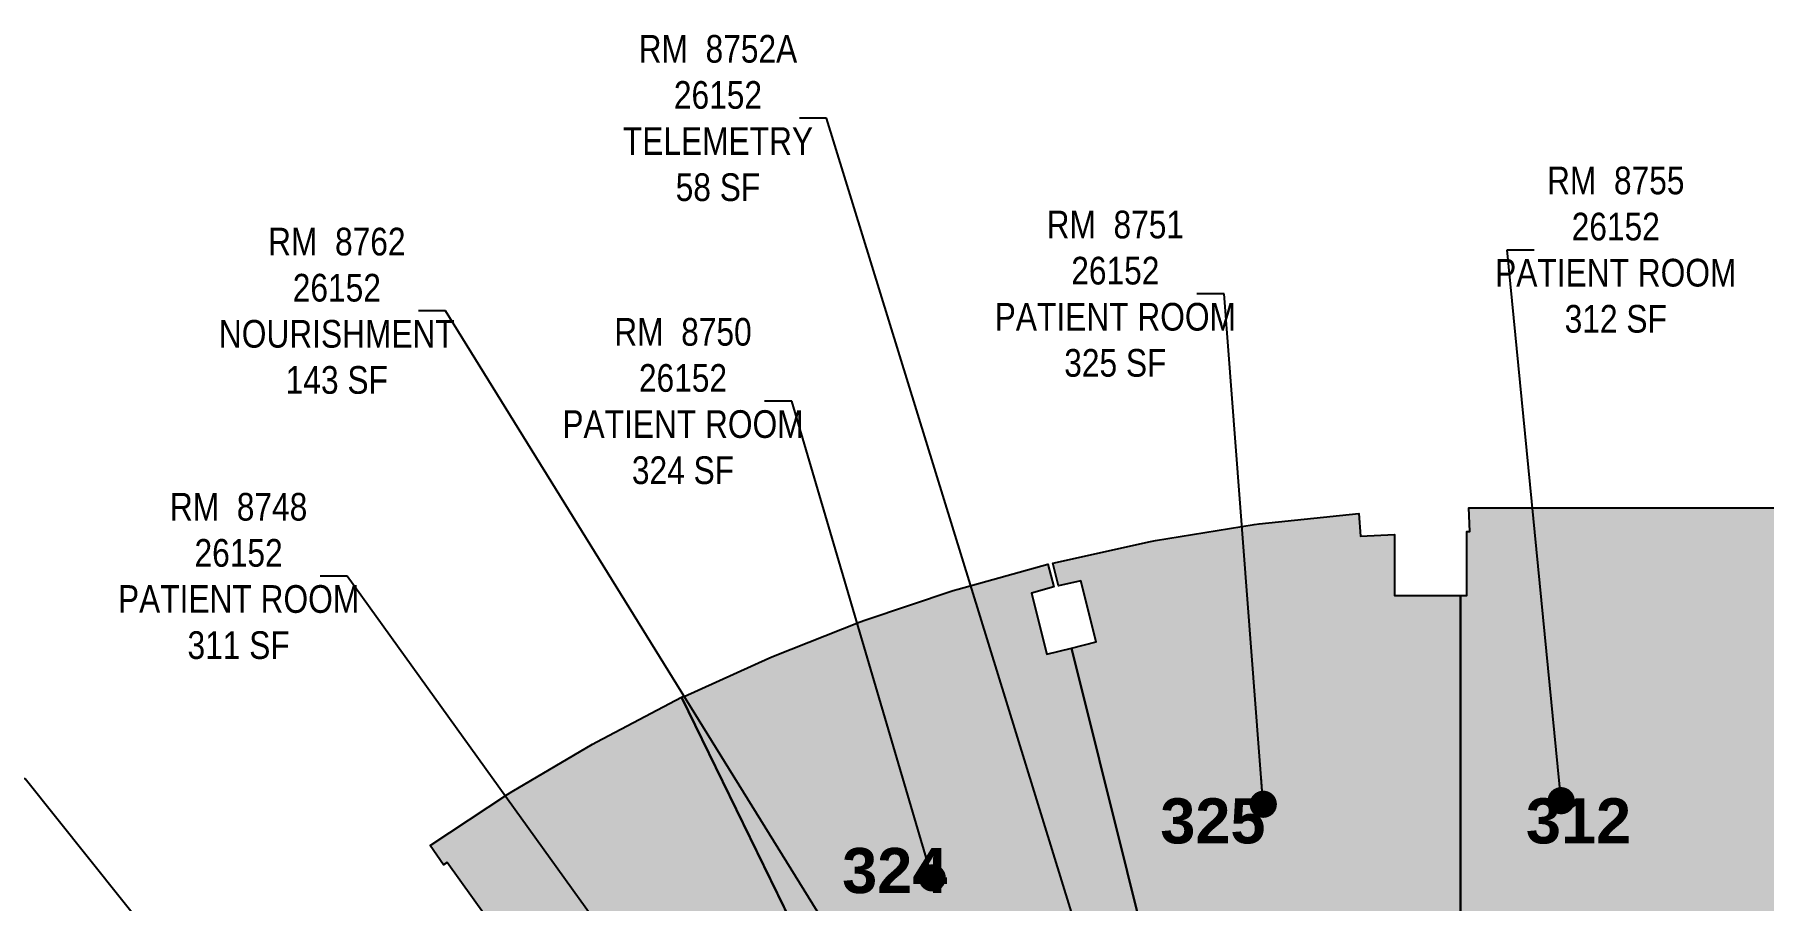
# Model space of a CAD drawing. Header units: inches. Extents: x -414 to 2565, y 1974 to 4508.
# Drawn here: x 153 to 1028, y 4052 to 4490 of the extents above; entities that cross this region are included whole.
import ezdxf

# ---------------------------------------------------------------- set-up
doc = ezdxf.new("R2010")
doc.units = ezdxf.units.IN
doc.header["$LTSCALE"] = 96
doc.header["$MEASUREMENT"] = 0
doc.layers.get('Defpoints').update_dxf_attribs({"color": 31})
for name, color, linetype in [('0-LABEL', 3, 'Continuous'), ('4-OCC', 6, 'Continuous'), ('4-OCC-PTN', 95, 'Continuous')]:
    doc.layers.add(name, color=color, linetype=linetype)
doc.styles.add('AE-101i$0$Arial_B', font='arialbd.ttf', dxfattribs={"height": 9.132805816937543})
doc.styles.add('ArialN', font='ARIALN.TTF')
doc.dimstyles.new('AB-220', dxfattribs={"dimscale": 220, "dimtxt": 0.0703125, "dimasz": 0.0625, "dimexe": 0.0625, "dimexo": 0.125, "dimgap": 0.1875, "dimtad": 0, "dimdec": 4, "dimrnd": 0.0625, "dimzin": 0, "dimdsep": 46, "dimlunit": 4, "dimtxsty": 'ArialN', "dimblk": 'ARCHTICK', "dimcen": 0.0625, "dimclrd": 256, "dimclre": 256, "dimclrt": 256, "dimadec": 0, "dimazin": 0, "dimtfac": 1, "dimtdec": 4, "dimtofl": 0, "dimtmove": 2, "dimatfit": 3, "dimldrblk": 'DOT', "dimfxl": 0, "dimfrac": 2, "dimtolj": 1, "dimtzin": 0, "dimlwd": -1, "dimlwe": -1, "dimarcsym": 0})

# ---------------------------------------------------------------- blocks, each defined once
blk = doc.blocks.new('_ArchTick')
at = {"color": 0, "linetype": 'ByBlock', "const_width": 0.15}
blk.add_lwpolyline([(-0.5, -0.5), (0.5, 0.5)], dxfattribs=at)
blk = doc.blocks.new('_Dot')
at = {"lineweight": -2}
blk.add_line((-0.5, 0), (-1, 0), dxfattribs=at)
at = {"const_width": 0.5}
blk.add_lwpolyline([(-0.25, 0, 1), (0.25, 0, 1)], format="xyb", close=True, dxfattribs=at)
blk = doc.blocks.new('tags08')
at = {"layer": '0-LABEL', "char_height": 14, "attachment_point": 5, "style": 'ArialN'}
for s, insert in [('RM  8752A\\P26152\\PTELEMETRY\\P58 SF', (498.7502982478945, 4447.519180615152)), ('RM  8755\\P26152\\PPATIENT ROOM\\P312 SF', (952.9822536419706, 4380.896781119282)), ('RM  8751\\P26152\\PPATIENT ROOM\\P325 SF', (699.7962052324219, 4358.596789567237)), ('RM  8762\\P26152\\PNOURISHMENT\\P143 SF', (305.9184758640949, 4349.960937493724)), ('RM  8750\\P26152\\PPATIENT ROOM\\P324 SF', (481.0567028693513, 4304.289315395527)), ('RM  8748\\P26152\\PPATIENT ROOM\\P311 SF', (256.2215904882796, 4215.762324743038))]:
    blk.add_mtext(s, dxfattribs=dict(at, insert=insert))
at = {"layer": '0-LABEL', "annotation_type": 0, "has_hookline": 1}
for points, hookline_direction, text_width in [([(794.8328727352061, 3665.72648233324), (553.7502982478945, 4447.519180615152), (540.0002982478945, 4447.519180615152)], 1, 95.70804911323329), ([(925.3522563730185, 4102.117759033947), (897.9822536419706, 4380.896781119282), (911.7322536419706, 4380.896781119282)], 0, 119.6398362892224), ([(774.651819573691, 4100.307783422702), (754.7962052324219, 4358.596789567237), (741.0462052324219, 4358.596789567237)], 1, 119.6398362892224), ([(736.8643467680886, 3742.83774955105), (360.9184758640949, 4349.960937493724), (347.1684758640949, 4349.960937493724)], 1, 117.8731241473397), ([(607.1654368993748, 4063.033650108687), (536.0567028693513, 4304.289315395527), (522.3067028693513, 4304.289315395527)], 1, 119.6398362892224), ([(471.5560246603092, 3992.634419180948), (311.2215904882796, 4215.762324743038), (297.4715904882796, 4215.762324743038)], 1, 119.6398362892224), ([(326.0650416503688, 3890.383223075495), (148.2765002245906, 4113.161984276314), (134.5265002245906, 4113.161984276314)], 1, 119.6398362892224)]:
    blk.add_leader(points, dimstyle='AB-220', dxfattribs=dict(at, hookline_direction=hookline_direction, text_width=text_width))

msp = doc.modelspace()

# ---------------------------------------------------------------- hatches: boundary and pattern name
at = {"layer": '4-OCC-PTN'}
h = msp.add_hatch(color=26, dxfattribs=at)
h.dxf.hatch_style = 1
h.paths.add_polyline_path([(690.1007300894191, 4182.430847502275), (682.3869145559768, 4213.369271761776), (671.0284107932905, 4210.872901668054), (668.1634012455622, 4222.40166075898), (717.5972778543207, 4233.266177346652), (720.1208712504474, 4233.747159836723), (770.0603061203044, 4241.82335456386), (772.6068664185366, 4242.162316282711), (822.9200601356245, 4247.430319722276), (822.9544697307686, 4247.432950983939), (823.8261831287821, 4236.033348504783), (841.0777379018148, 4236.855918856076), (841.0777379018148, 4205.95218320829), (874.4575391912447, 4205.95218320829), (874.4575391912447, 4004.576462412982), (881.1402379018198, 4004.576462412981), (881.1402379018198, 3972.576462413048), (828.4527380365705, 3972.576462412981), (795.9814273475183, 3966.769276718649), (794.2319576101302, 3966.502552691427), (794.4445500482941, 3965.441316699339), (740.3749390913292, 3954.60980466092), (736.9527644053503, 3953.924256426844), (733.9894102524643, 3953.182615861466), (677.6080096356015, 4179.316062461448)])
h = msp.add_hatch(color=26, dxfattribs=at)
h.dxf.hatch_style = 1
h.paths.add_polyline_path([(1037.640257254526, 3972.32646241301), (937.4527766072572, 3972.326462413044), (937.4527766072572, 3972.57646241301), (881.1402379018198, 3972.576462413048), (881.1402379018198, 4004.576462412981), (874.4575391912447, 4004.576462412982), (874.4575391912447, 4205.95218320829), (877.7027766072517, 4205.95218320829), (877.7027766072517, 4238.339479021219), (879.093621747558, 4238.405795825163), (878.5897100640689, 4250.326894573775), (1037.640237901812, 4250.326894573775)])
h = msp.add_hatch(color=26, dxfattribs=at)
h.dxf.hatch_style = 1
edge = h.paths.add_edge_path()
edge.add_line((674.8247646318548, 3935.617347112599), (674.3995711959485, 3936.835174967815))
edge.add_line((674.3995711959485, 3936.835174967815), (670.8435496184345, 3935.956637681819))
edge.add_line((670.8435496184345, 3935.956637681819), (639.0104340594551, 3920.809279250074))
edge.add_arc((896.5777257927975, 3301.077195318127), 671.1250000003589, 112.5682937724004, 115.7007595531106)
edge.add_line((605.5302558781511, 3905.80865297662), (602.3936818668597, 3904.27887305953))
edge.add_line((602.3936818668597, 3904.27887305953), (480.3414635457727, 4154.481842990679))
edge.add_line((480.3414635457727, 4154.481842990679), (481.464956105556, 4155.029806920251))
edge.add_line((481.464956105556, 4155.029806920251), (481.6181077029166, 4154.789469161144))
edge.add_line((481.6181077029166, 4154.789469161144), (524.5152603026943, 4174.320760066406))
edge.add_line((524.5152603026943, 4174.320760066406), (526.8691881654702, 4175.337717422577))
edge.add_line((526.8691881654702, 4175.337717422577), (570.7212509939689, 4192.611356074249))
edge.add_line((570.7212509939689, 4192.611356074249), (573.131175862394, 4193.488488953741))
edge.add_line((573.131175862394, 4193.488488953741), (617.8271549515027, 4208.443407026318))
edge.add_line((617.8271549515027, 4208.443407026318), (620.2796827023833, 4209.193212020224))
edge.add_line((620.2796827023833, 4209.193212020224), (665.6970889147372, 4221.788427157844))
edge.add_line((665.6970889147372, 4221.788427157844), (668.6019906367849, 4210.270827667337))
edge.add_line((668.6019906367849, 4210.270827667337), (657.3959683448568, 4207.163170859701))
edge.add_line((657.3959683448568, 4207.163170859701), (665.1156151390212, 4176.201358690885))
edge.add_line((665.1156151390212, 4176.201358690885), (677.6080096356015, 4179.316062461448))
edge.add_line((677.6080096356015, 4179.316062461448), (733.9894102529768, 3953.182615861593))
edge.add_line((733.9894102529768, 3953.182615861593), (731.0178795907439, 3952.441730056192))
edge.add_line((731.0178795907439, 3952.441730056192), (727.6822610502875, 3951.443036110866))
edge.add_line((727.6822610502875, 3951.443036110866), (678.8250990034905, 3936.8150589216))
edge.add_line((678.8250990034905, 3936.8150589216), (674.824764632008, 3935.617347112644))
edge.add_line((674.824764632008, 3935.617347112644), (674.8247646318548, 3935.617347112599))
h = msp.add_hatch(color=26, dxfattribs=at)
h.dxf.hatch_style = 1
edge = h.paths.add_edge_path()
edge.add_line((587.3674835940099, 3935.08207751052), (602.3936815313521, 3904.278872895896))
edge.add_arc((898.5018070062829, 3297.124825777535), 675.5117015303895, 115.9984227457413, 119.4082551653919)
edge.add_line((566.8057874053168, 3885.59216513067), (533.0800721486833, 3866.482775409273))
edge.add_line((533.0800721486833, 3866.482775409273), (530.0818203490337, 3864.353544137142))
edge.add_line((530.0818203490337, 3864.353544137142), (488.06520682318, 3834.573446961023))
edge.add_line((488.06520682318, 3834.573446961023), (485.2226135801404, 3832.56185521728))
edge.add_line((485.2226135801404, 3832.56185521728), (482.7229182422418, 3830.786995371218))
edge.add_line((482.7229182422418, 3830.786995371218), (340.7183677792661, 4012.54549687944))
edge.add_line((340.7183677792661, 4012.54549687944), (380.9408945974208, 4043.970612028939))
edge.add_line((380.9408945974208, 4043.970612028939), (361.7483865783208, 4070.798191237525))
edge.add_line((361.7483865783208, 4070.798191237525), (359.9654997898695, 4069.618131121842))
edge.add_line((359.9654997898695, 4069.618131121842), (353.1789084994887, 4079.366756049238))
edge.add_line((353.1789084994887, 4079.366756049238), (392.4813179562682, 4105.380301132753))
edge.add_line((392.4813179562682, 4105.380301132753), (394.6902862135728, 4106.759388695236))
edge.add_line((394.6902862135728, 4106.759388695236), (435.2662051130753, 4130.660280521945))
edge.add_line((435.2662051130753, 4130.660280521945), (437.5092752978992, 4131.903627450156))
edge.add_line((437.5092752978992, 4131.903627450156), (480.3414635457727, 4154.481842990679))
edge.add_line((480.3414635457727, 4154.481842990679), (587.3674835940099, 3935.08207751052))

# ---------------------------------------------------------------- linework, layer by layer
at = {"layer": '4-OCC'}
for points in [[(733.9894102524643, 3953.182615861466), (677.6080096356015, 4179.316062461448), (690.1007300894191, 4182.430847502275), (682.3869145559768, 4213.369271761776), (671.0284107932905, 4210.872901668054), (668.1634012455622, 4222.40166075898), (717.5972778543207, 4233.266177346652), (720.1208712504474, 4233.747159836723), (770.0603061203044, 4241.82335456386), (772.6068664185366, 4242.162316282711), (822.9200601356245, 4247.430319722276), (822.9544697307686, 4247.432950983939), (823.8261831287821, 4236.033348504783), (841.0777379018148, 4236.855918856076), (841.0777379018148, 4205.95218320829), (874.4575391912447, 4205.95218320829), (874.4575391912447, 4004.576462412982)], [(602.3936818668597, 3904.27887305953), (480.3414635457727, 4154.481842990679), (481.464956105556, 4155.029806920251), (481.6181077029166, 4154.789469161144), (524.5152603026943, 4174.320760066406), (526.8691881654702, 4175.337717422577), (570.7212509939689, 4192.611356074249), (573.131175862394, 4193.488488953741), (617.8271549515027, 4208.443407026318), (620.2796827023833, 4209.193212020224), (665.6970889147372, 4221.788427157844), (668.6019906367849, 4210.270827667337), (657.3959683448568, 4207.163170859701), (665.1156151390212, 4176.201358690885), (677.6080096356015, 4179.316062461448), (733.9894102529768, 3953.182615861593)]]:
    msp.add_lwpolyline(points, dxfattribs=at)
msp.add_lwpolyline([(1037.640257254526, 3972.32646241301), (937.4527766072572, 3972.326462413044), (937.4527766072572, 3972.57646241301), (881.1402379018198, 3972.576462413048), (881.1402379018198, 4004.576462412981), (874.4575391912447, 4004.576462412982), (874.4575391912447, 4205.95218320829), (877.7027766072517, 4205.95218320829), (877.7027766072517, 4238.339479021219), (879.093621747558, 4238.405795825163), (878.5897100640689, 4250.326894573775), (1037.640237901812, 4250.326894573775)], close=True, dxfattribs=at)
msp.add_lwpolyline([(587.3674835940099, 3935.08207751052), (602.3936815313521, 3904.278872895896, 0.01487929858032504), (566.8057874053168, 3885.59216513067), (533.0800721486833, 3866.482775409273), (530.0818203490337, 3864.353544137142), (488.06520682318, 3834.573446961023), (485.2226135801404, 3832.56185521728), (482.7229182422418, 3830.786995371218), (340.7183677792661, 4012.54549687944), (380.9408945974208, 4043.970612028939), (361.7483865783208, 4070.798191237525), (359.9654997898695, 4069.618131121842), (353.1789084994887, 4079.366756049238), (392.4813179562682, 4105.380301132753), (394.6902862135728, 4106.759388695236), (435.2662051130753, 4130.660280521945), (437.5092752978992, 4131.903627450156), (480.3414635457727, 4154.481842990679), (587.3674835940099, 3935.08207751052)], format="xyb", close=True, dxfattribs=at)

# ---------------------------------------------------------------- block references
at = {"layer": '0-LABEL'}
msp.add_blockref('tags08', (0, 0), dxfattribs=at)

# ---------------------------------------------------------------- texts
at = {"layer": 'Defpoints', "style": 'AE-101i$0$Arial_B'}
for s, p in [('325', (722.5449816913485, 4080.504404394116)), ('312', (907.5277735193147, 4080.504404394112)), ('324', (561.5968632525398, 4055.372231431049))]:
    msp.add_text(s, height=22.83201454234386, dxfattribs=at).set_placement(p)

doc.saveas('drawing.dxf')
